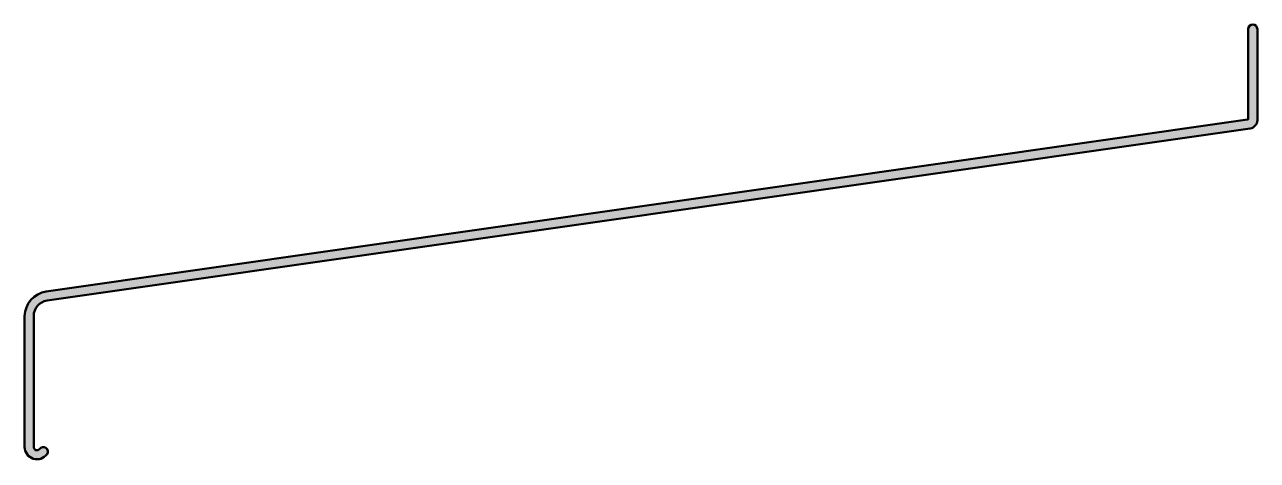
# Model space of a CAD drawing. Extents: x -300 to 0, y -106 to 0.
import ezdxf

# ---------------------------------------------------------------- set-up
doc = ezdxf.new("R2010")
doc.units = 0
doc.layers.add('0S-Alu contour', color=7, linetype='Continuous', lineweight=50)
doc.layers.add('0S-Alu hatch', color=252, linetype='Continuous', lineweight=25)

# ---------------------------------------------------------------- blocks, each defined once
blk = doc.blocks.new('180200__CC517710_7E0E_4463_8759_CC806FC2274D_')
at = {"layer": '0S-Alu hatch'}
h = blk.add_hatch(color=256, dxfattribs=at)
edge = h.paths.add_edge_path()
edge.add_arc((-293.8947450475912, -71.09055409149161), 6.102435219298222, 97.8307620339992, 179.6413112773867)
edge.add_line((-299.9970606859547, -71.05235127071175), (-299.9970606859549, -102.9212105930144))
edge.add_arc((-296.997060685955, -102.9212105930144), 2.999999999999902, 180, 324.6234376095159)
edge.add_arc((-295.4478677744214, -104.0212111943117), 1.099999999999787, 324.6234376095125, 504.6234376095118)
edge.add_ellipse((-296.9970606859547, -102.9212105930144), major_axis=(-0.8000000000001501, 0), ratio=1, start_angle=0, end_angle=144.623437609517, ccw=False)
edge.add_line((-297.7970606859549, -102.9212105930144), (-297.7970606859548, -71.00179659135712))
edge.add_ellipse((-293.9970606859548, -71.00179659135716), major_axis=(-3.800000000000011, 0), ratio=1, start_angle=278.1377938587292, end_angle=360, ccw=False)
edge.add_line((-294.5349668277506, -67.24006069118843), (-1.711869480792358, -25.28398918525807))
edge.add_arc((-1.990245851212685, -23.3034572879154), 2.000000000000036, 278.0008727584182, 360)
edge.add_line((0.0097541487873514, -23.3034572879154), (0.00975414878735, -1.099553713693904))
edge.add_arc((-1.09024585121265, -1.099553713693905), 1.1, 0, 180)
edge.add_line((-2.19024585121265, -1.099553713693905), (-2.190245851212648, -22.95667755048775))
edge.add_ellipse((-2.39024585121264, -22.95667755048775), major_axis=(-0.1999999999999926, 0), ratio=1, start_angle=98.15391681516797, end_angle=180, ccw=False)
edge.add_line((-2.361879289739863, -23.15465567602239), (-294.726186493426, -65.04502510488676))
at = {"layer": '0S-Alu contour', "color": 7}
for points in [[(-2.19024585121265, -1.099553713693905), (-2.190245851212648, -22.95667755048775)], [(0.0097541487873514, -23.3034572879154), (0.00975414878735, -1.099553713693905)], [(-2.361879289739863, -23.15465567602239), (-294.726186493426, -65.04502510488676)], [(-294.5349668277506, -67.24006069118843), (-1.711869480792338, -25.28398918525807)], [(-299.9970606859547, -71.05235127071175), (-299.9970606859549, -102.9212105930144)], [(-297.7970606859549, -102.9212105930144), (-297.7970606859548, -71.00179659135712)]]:
    blk.add_lwpolyline(points, dxfattribs=at)
for centre, radius, start, end in [((-1.09024585121265, -1.099553713693905), 1.1, 0, 180), ((-1.990245851212685, -23.3034572879154), 2.000000000000036, 278.0008727584182, 0), ((-293.8947450475912, -71.09055409149161), 6.102435219298222, 97.8307620339992, 179.6413112773867), ((-296.997060685955, -102.9212105930144), 2.999999999999902, 180, 324.6234376095159), ((-295.4478677744214, -104.0212111943117), 1.099999999999787, 324.6234376095125, 144.6234376095118)]:
    blk.add_arc(centre, radius, start, end, dxfattribs=at)
at = {"layer": '0S-Alu contour', "color": 7, "extrusion": (0, 0, -1)}
for centre, radius, start, end in [((2.39024585121264, -22.95667755048775), 0.1999999999999926, 180, 261.846083184832), ((293.9970606859548, -71.00179659135716), 3.800000000000011, 0, 81.86220614127083), ((296.9970606859547, -102.9212105930144), 0.8000000000001501, 215.3765623904831, 0)]:
    blk.add_arc(centre, radius, start, end, dxfattribs=at)
blk = doc.blocks.new('180200__F23988C6_2656_47B3_B7DE_B0BE4B45FE3D_')
at = {"layer": '0S-Alu contour', "color": 7}
blk.add_blockref('180200__CC517710_7E0E_4463_8759_CC806FC2274D_', (0, 0), dxfattribs=at)

msp = doc.modelspace()

# ---------------------------------------------------------------- block references
at = {"layer": '0S-Alu contour', "color": 7}
msp.add_blockref('180200__F23988C6_2656_47B3_B7DE_B0BE4B45FE3D_', (0, 0), dxfattribs=at)

doc.saveas('drawing.dxf')
